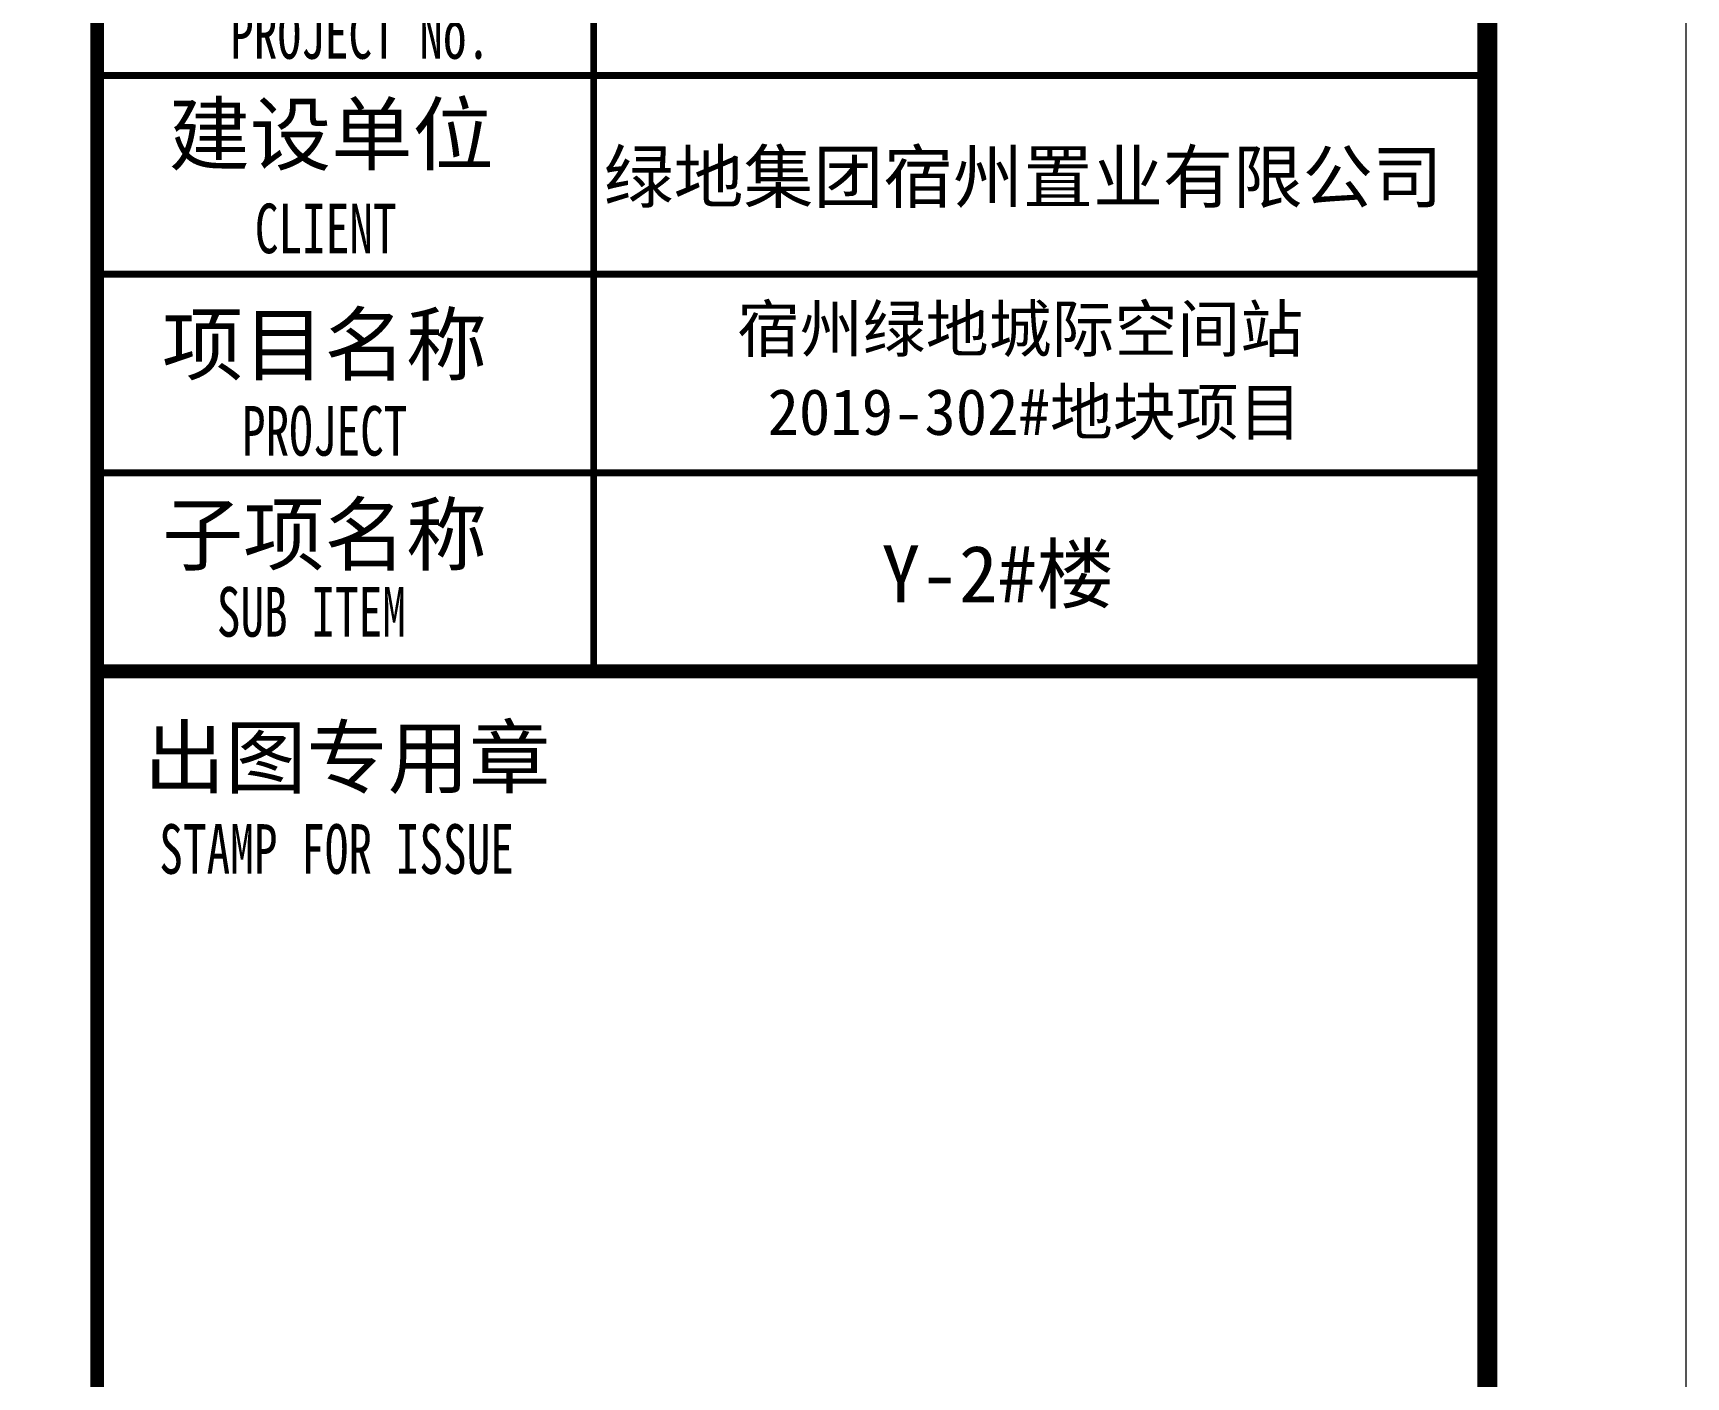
# Model space of a CAD drawing. Extents: x 3774419 to 4775970, y -926964 to 2266.
# Drawn here: x 3974294 to 3982617, y -615516 to -608749 of the extents above; entities that cross this region are included whole.
import ezdxf

# ---------------------------------------------------------------- set-up
doc = ezdxf.new("R2010")
doc.units = 0
doc.header["$LTSCALE"] = 1000
doc.header["$MEASUREMENT"] = 0
doc.layers.add('!!电气', color=1, linetype='CONTINUOUS')
doc.layers.add('图签文字', color=4, linetype='CONTINUOUS')
doc.layers.add('图框', color=147, linetype='CONTINUOUS', lineweight=20)
doc.layers.add('图签', color=147, linetype='CONTINUOUS', lineweight=18)
doc.styles.add('宋体', font='', dxfattribs={"height": 4})
doc.styles.add('建筑图签-1', font='simhei.ttf', dxfattribs={"width": 0.7})
doc.styles.get('宋体').set_extended_font_data('SimSun')

# ---------------------------------------------------------------- blocks, each defined once
blk = doc.blocks.new('A$C7E752094')
at = {"layer": '图框'}
for points, const_width in [([(0, -2200.3), (0, 37799.7)], 70), ([(2500, 14800), (2500, 18800)], 35), ([(0, 17800), (7000, 17800)], 35), ([(0, 16800), (7000, 16800)], 35), ([(0, 15800), (7000, 15800)], 35), ([(7000, 14800), (0, 14800)], 70)]:
    blk.add_lwpolyline(points, dxfattribs=dict(at, const_width=const_width))
at = {"layer": '图签', "color": 154, "style": '宋体'}
for s, height, p in [('绿地集团宿州置业有限公司', 258.013, (2550.6, 17161.7)), ('宿州绿地城际空间站', 232.21, (3221.7, 16408.9)), ('2019-302#地块项目', 232.212, (3375.5, 15990.9)), ('Y-2#楼', 286.68, (3949.2, 15147.5))]:
    blk.add_text(s, height=height, dxfattribs=at).set_placement(p)
at = {"layer": '图签文字', "style": '建筑图签-1', "width": 0.7}
for s, p in [('PROJECT No.', (669.7, 17884.8, -1799)), ('CLIENT', (793.8, 16905.6)), ('PROJECT', (728.9, 15886.5)), ('SUB ITEM', (602.4, 14975.3)), ('STAMP FOR ISSUE', (312.7, 13781))]:
    blk.add_text(s, height=250, dxfattribs=at).set_placement(p)
at = {"layer": '图签文字', "color": 7, "style": '建筑图签-1'}
for s, p in [('建设单位', (360.2, 17354.8)), ('项目名称', (326.6, 16296.8)), ('子项名称', (326.6, 15340.1)), ('出图专用章', (235.9, 14217.7))]:
    blk.add_text(s, height=300, dxfattribs=at).set_placement(p)

msp = doc.modelspace()

# ---------------------------------------------------------------- linework, layer by layer
at = {"layer": '图框'}
msp.add_lwpolyline([(3923217.2, -588009.7), (3982617, -588009.7), (3982617, -629963.9), (3923217.2, -629963.9)], close=True, dxfattribs=at)
at = {"layer": '图框', "const_width": 100}
msp.add_lwpolyline([(3925717.2, -628963.9), (3981617.2, -628963.9), (3981617.2, -588963.9), (3925717.2, -588963.9)], close=True, dxfattribs=at)

# ---------------------------------------------------------------- block references
at = {"layer": '!!电气'}
msp.add_blockref('A$C7E752094', (3974617.2, -626763.6), dxfattribs=at)

doc.saveas('drawing.dxf')
